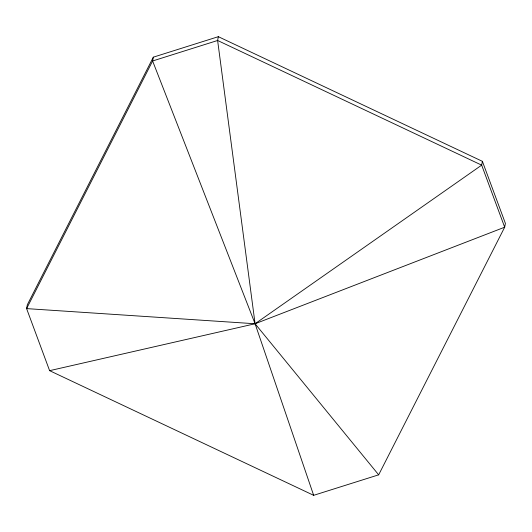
<?xml version="1.0" encoding="UTF-8"?>
<svg xmlns="http://www.w3.org/2000/svg" width="532" height="532" viewBox="0 0 532 532"><rect width="100%" height="100%" fill="white"/><g stroke="black" fill="none" stroke-linecap="round" stroke-linejoin="round"><path stroke-width="0.8" d="M153.329 57.17L152.611 60.981L26.6 308.613L49.609 370.664L313.661 495.325L378.671 474.83L504.682 227.197L505.4 223.387L482.391 161.336L218.339 36.675L153.329 57.17L27.318 304.803L26.6 308.613L255.087 323.755L504.682 227.197L481.673 165.146L482.391 161.336M218.339 36.675L217.621 40.485L255.087 323.755L313.661 495.325M49.609 370.664L255.087 323.755L481.673 165.146L217.621 40.485L152.611 60.981L255.087 323.755L378.671 474.83"/></g></svg>
